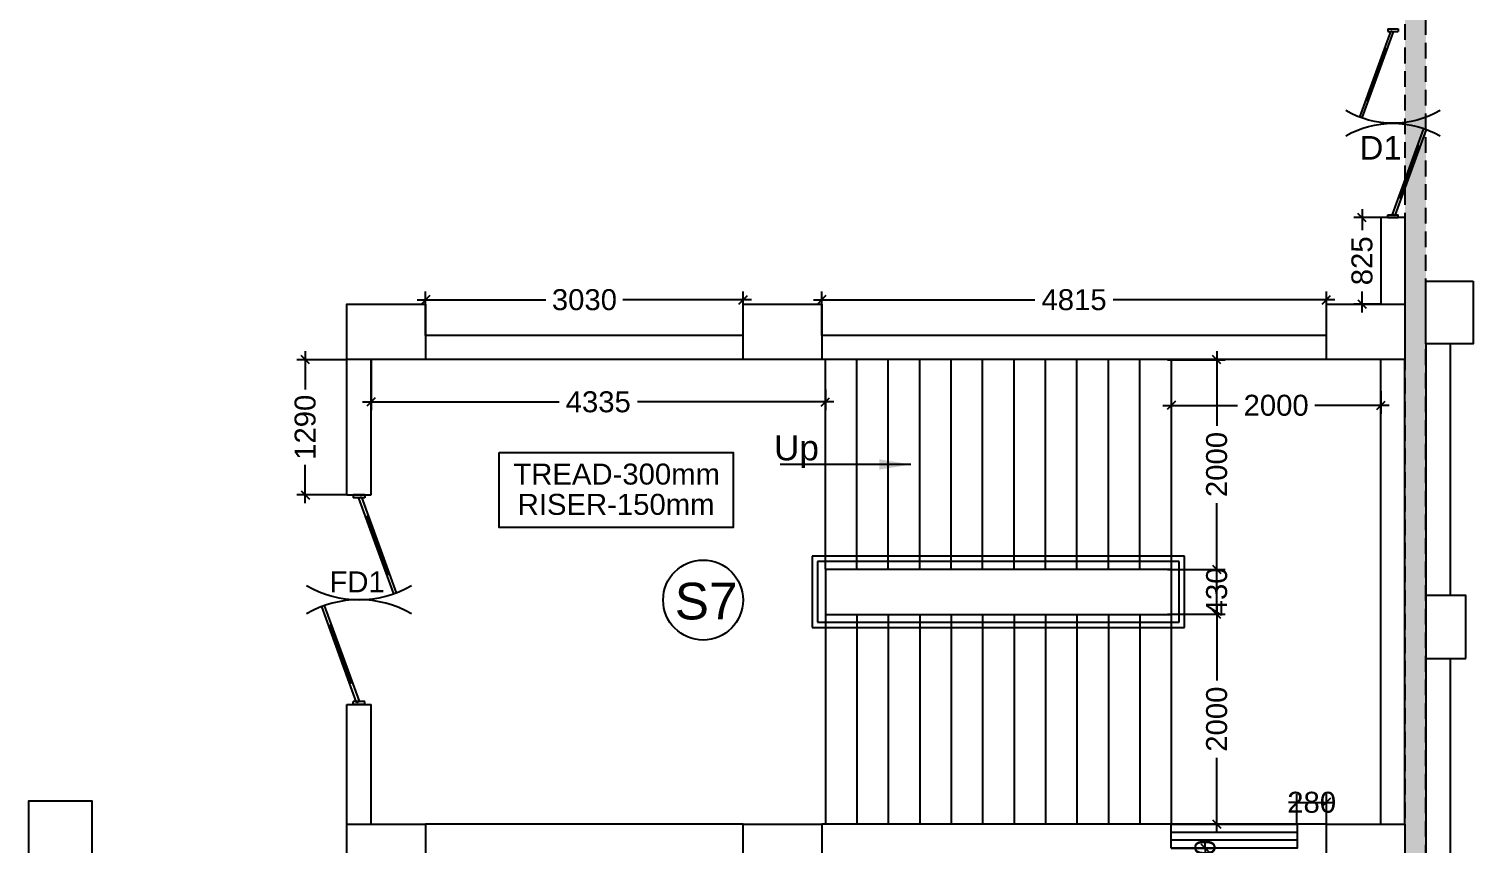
# Model space of a CAD drawing. Extents: x 6345096 to 6738923, y -6490958 to -6305885.
# Drawn here: x 6593720 to 6607500, y -6408241 to -6400465 of the extents above; entities that cross this region are included whole.
import ezdxf
from ezdxf.enums import TextEntityAlignment as Align

# ---------------------------------------------------------------- set-up
doc = ezdxf.new("R2010")
doc.units = 0
doc.header["$LTSCALE"] = 600
doc.header["$MEASUREMENT"] = 0
doc.header["$PDMODE"] = 35
doc.linetypes.add('DASHED', pattern=[0.75, 0.5, -0.25])
doc.linetypes.add('HIDDEN', pattern=[0.375, 0.25, -0.125])
doc.layers.get('0').update_dxf_attribs({"linetype": 'CONTINUOUS'})
doc.layers.get('Defpoints').update_dxf_attribs({"linetype": 'CONTINUOUS'})
for name, color, linetype in [('8', 8, 'CONTINUOUS'), ('DOOR', 32, 'CONTINUOUS'), ('Exp.Joint', 104, 'CONTINUOUS'), ('Fire Door', 10, 'CONTINUOUS'), ('HS', 251, 'CONTINUOUS'), ('LA-column', 3, 'CONTINUOUS'), ('Railing', 21, 'CONTINUOUS'), ('Stairscase', 7, 'CONTINUOUS'), ('STEPS', 7, 'CONTINUOUS'), ('TEXT', 6, 'CONTINUOUS'), ('Walls', 7, 'CONTINUOUS'), ('WIN', 151, 'CONTINUOUS'), ('Working Dim', 5, 'CONTINUOUS')]:
    doc.layers.add(name, color=color, linetype=linetype)
doc.styles.add('ari', font='arial.ttf')
doc.styles.add('ARIAL', font='arial.ttf')
doc.dimstyles.new('int. dim', dxfattribs={"dimtxt": 200, "dimasz": 80, "dimexe": 80, "dimexo": 0, "dimgap": 70, "dimtad": 0, "dimdec": 0, "dimzin": 12, "dimdsep": 46, "dimtxsty": 'ari', "dimblk": 'OBLIQUE', "dimcen": 2, "dimdle": 80, "dimclrd": 256, "dimclre": 256, "dimclrt": 6, "dimadec": 0, "dimazin": 0, "dimtfac": 1, "dimtdec": 0, "dimtix": 1, "dimtmove": 2, "dimatfit": 3, "dimfxl": 1, "dimtolj": 1, "dimtzin": 0, "dimlwd": -1, "dimlwe": -1, "dimarcsym": 0})

# ---------------------------------------------------------------- blocks, each defined once
blk = doc.blocks.new('_Oblique')
at = {"color": 0, "linetype": 'ByBlock', "lineweight": -2}
blk.add_line((-0.5, -0.5), (0.5, 0.5), dxfattribs=at)
blk = doc.blocks.new('*D1315')
at = {"layer": 'Defpoints', "color": 0, "transparency": 16777216}
for p in [(6604619, -6408279, 9), (6604619, -6408579, 9), (6604942, -6408579)]:
    blk.add_point(p, dxfattribs=at)
at = {"layer": 'Working Dim', "transparency": 16777216}
for p, q in [((6604942, -6408279), (6604942, -6408199)), ((6604619, -6408279), (6605022, -6408279)), ((6604942, -6408279), (6604942, -6408579)), ((6604619, -6408579), (6605022, -6408579)), ((6604942, -6408579), (6604942, -6408659))]:
    blk.add_line(p, q, dxfattribs=at)
at = {"layer": 'Working Dim', "transparency": 16777216, "xscale": 80, "yscale": 80, "zscale": 80}
for p, rotation in [((6604942, -6408279), 270), ((6604942, -6408579), 90)]:
    blk.add_blockref('_Oblique', p, dxfattribs=dict(at, rotation=rotation))
at = {"layer": 'Working Dim', "color": 6, "transparency": 16777216, "insert": (6604942, -6408429), "char_height": 200, "attachment_point": 5, "rotation": 90, "style": 'ari'}
blk.add_mtext('\\A1;300', dxfattribs=at)
blk = doc.blocks.new('*D1340')
at = {"layer": 'Defpoints', "color": 0, "transparency": 16777216}
for p in [(6596755, -6403620, -1), (6596356, -6404910), (6596754, -6404910, 2)]:
    blk.add_point(p, dxfattribs=at)
at = {"layer": 'Working Dim', "transparency": 16777216}
for p, q in [((6596356, -6403540), (6596356, -6403906)), ((6596755, -6403620), (6596276, -6403620)), ((6596356, -6404990), (6596356, -6404624)), ((6596754, -6404910), (6596276, -6404910))]:
    blk.add_line(p, q, dxfattribs=at)
at = {"layer": 'Working Dim', "transparency": 16777216, "xscale": 80, "yscale": 80, "zscale": 80}
for p, rotation in [((6596356, -6403620), 90), ((6596356, -6404910), 270)]:
    blk.add_blockref('_Oblique', p, dxfattribs=dict(at, rotation=rotation))
at = {"layer": 'Working Dim', "color": 6, "transparency": 16777216, "insert": (6596356, -6404265), "char_height": 200, "attachment_point": 5, "rotation": 90, "style": 'ari'}
blk.add_mtext('\\A1;1290', dxfattribs=at)
blk = doc.blocks.new('*D1354')
at = {"layer": 'Defpoints', "color": 0, "transparency": 16777216}
for p in [(6600535, -6403049), (6597505, -6403389), (6600535, -6403389)]:
    blk.add_point(p, dxfattribs=at)
at = {"layer": 'Working Dim', "transparency": 16777216}
for p, q in [((6597505, -6403389), (6597505, -6402969)), ((6600535, -6403389), (6600535, -6402969)), ((6597425, -6403049), (6598651, -6403049)), ((6600615, -6403049), (6599388, -6403049))]:
    blk.add_line(p, q, dxfattribs=at)
at = {"layer": 'Working Dim', "transparency": 16777216, "xscale": 80, "yscale": 80, "zscale": 80, "rotation": 180}
blk.add_blockref('_Oblique', (6597505, -6403049), dxfattribs=at)
at = {"layer": 'Working Dim', "transparency": 16777216, "xscale": 80, "yscale": 80, "zscale": 80}
blk.add_blockref('_Oblique', (6600535, -6403049), dxfattribs=at)
at = {"layer": 'Working Dim', "color": 6, "transparency": 16777216, "insert": (6599020, -6403049), "char_height": 200, "attachment_point": 5, "style": 'ari'}
blk.add_mtext('\\A1;3030', dxfattribs=at)
blk = doc.blocks.new('*D1355')
at = {"layer": 'Defpoints', "color": 0, "transparency": 16777216}
for p in [(6606100, -6403049), (6601285, -6403389), (6606100, -6403389)]:
    blk.add_point(p, dxfattribs=at)
at = {"layer": 'Working Dim', "transparency": 16777216}
for p, q in [((6601285, -6403389), (6601285, -6402969)), ((6606100, -6403389), (6606100, -6402969)), ((6601205, -6403049), (6603319, -6403049)), ((6606180, -6403049), (6604065, -6403049))]:
    blk.add_line(p, q, dxfattribs=at)
at = {"layer": 'Working Dim', "transparency": 16777216, "xscale": 80, "yscale": 80, "zscale": 80, "rotation": 180}
blk.add_blockref('_Oblique', (6601285, -6403049), dxfattribs=at)
at = {"layer": 'Working Dim', "transparency": 16777216, "xscale": 80, "yscale": 80, "zscale": 80}
blk.add_blockref('_Oblique', (6606100, -6403049), dxfattribs=at)
at = {"layer": 'Working Dim', "color": 6, "transparency": 16777216, "insert": (6603692, -6403049), "char_height": 200, "attachment_point": 5, "style": 'ari'}
blk.add_mtext('\\A1;4815', dxfattribs=at)
blk = doc.blocks.new('A$C15456D16')
at = {"layer": 'Fire Door'}
for p, q in [((969, -4), (56, 329)), ((969, -4), (56, 329)), ((969, -4), (56, 329)), ((979, 23), (65, 355)), ((979, 23), (65, 355)), ((979, 23), (65, 355)), ((248, 289), (238, 262)), ((248, 289), (238, 262)), ((248, 289), (238, 262)), ((791, 76), (243, 276)), ((791, 76), (243, 276)), ((791, 76), (243, 276)), ((-1000, 56), (-972, 56)), ((-1000, -56), (-1000, 56)), ((-1000, 56), (-972, 56)), ((-1000, -56), (-1000, 56)), ((-1000, 56), (-972, 56)), ((-1000, -56), (-1000, 56)), ((-979, -23), (-969, 4)), ((-979, -23), (-969, 4)), ((-979, -23), (-969, 4)), ((-972, -56), (-972, 56)), ((-972, -56), (-972, 56)), ((-972, -56), (-972, 56)), ((-969, 4), (-56, -329)), ((-969, 4), (-56, -329)), ((-969, 4), (-56, -329)), ((796, 89), (786, 63)), ((796, 89), (786, 63)), ((796, 89), (786, 63)), ((979, 23), (969, -4)), ((979, 23), (969, -4)), ((979, 23), (969, -4)), ((1000, 56), (972, 56)), ((972, -56), (972, 56)), ((1000, 56), (972, 56)), ((972, -56), (972, 56)), ((1000, 56), (972, 56)), ((972, -56), (972, 56)), ((1000, -56), (1000, 56)), ((1000, -56), (1000, 56)), ((1000, -56), (1000, 56)), ((-1000, -56), (-972, -56)), ((-1000, -56), (-972, -56)), ((-1000, -56), (-972, -56)), ((-979, -23), (-65, -355)), ((-979, -23), (-65, -355)), ((-979, -23), (-65, -355)), ((-796, -89), (-786, -63)), ((-796, -89), (-786, -63)), ((-796, -89), (-786, -63)), ((-791, -76), (-243, -276)), ((-791, -76), (-243, -276)), ((-791, -76), (-243, -276)), ((1000, -56), (972, -56)), ((1000, -56), (972, -56)), ((1000, -56), (972, -56)), ((-238, -262), (-248, -289)), ((-238, -262), (-248, -289)), ((-238, -262), (-248, -289))]:
    blk.add_line(p, q, dxfattribs=at)
at = {"layer": 'Fire Door', "extrusion": (0, 0, -1)}
for centre, major_axis, start_param, end_param in [((-1000, 0), (-1000, 0), 2.617886, 3.665084), ((-1000, 0), (-1000, 0), 2.617886, 3.665084), ((-1000, 0), (-1000, 0), 2.617886, 3.665084), ((1000, 0), (1000, 0), 2.618102, 3.665299), ((1000, 0), (1000, 0), 2.618102, 3.665299), ((1000, 0), (1000, 0), 2.618102, 3.665299)]:
    blk.add_ellipse(centre, major_axis=major_axis, ratio=1, start_param=start_param, end_param=end_param, dxfattribs=at)
blk = doc.blocks.new('Z$W@#5624')
at = {"layer": 'DOOR'}
for p, q in [((19, 470), (840, 769)), ((28, 446), (849, 745)), ((188, 518), (680, 697)), ((676, 709), (685, 685)), ((0, 400), (0, 499)), ((0, 499), (25, 499)), ((19, 470), (28, 446)), ((25, 400), (25, 499)), ((183, 529), (192, 506)), ((1770, 453), (949, 154)), ((1779, 429), (957, 130)), ((1779, 429), (1770, 453)), ((1798, 499), (1773, 499)), ((1773, 400), (1773, 499)), ((1798, 400), (1798, 499)), ((0, 400), (25, 400)), ((1610, 381), (1117, 202)), ((1614, 369), (1606, 393)), ((1798, 400), (1773, 400)), ((1113, 214), (1122, 190))]:
    blk.add_line(p, q, dxfattribs=at)
at = {"layer": 'DOOR', "color": 145}
for centre, start_param, end_param in [((0, 449), 2.617994, 3.665191), ((1798, 449), -0.523599, 0.523599)]:
    blk.add_ellipse(centre, major_axis=(-899, 0), ratio=1, start_param=start_param, end_param=end_param, dxfattribs=at)
blk = doc.blocks.new('*D1718')
at = {"layer": 'Defpoints', "color": 0, "transparency": 16777216}
for p in [(6606440, -6402265), (6606619, -6402265, 2), (6606619, -6403090, 2)]:
    blk.add_point(p, dxfattribs=at)
at = {"layer": 'Working Dim', "transparency": 16777216}
for p, q in [((6606440, -6402185), (6606440, -6402385)), ((6606619, -6402265), (6606360, -6402265)), ((6606440, -6403170), (6606440, -6402969)), ((6606619, -6403090), (6606360, -6403090))]:
    blk.add_line(p, q, dxfattribs=at)
at = {"layer": 'Working Dim', "transparency": 16777216, "xscale": 80, "yscale": 80, "zscale": 80}
for p, rotation in [((6606440, -6402265), 90), ((6606440, -6403090), 270)]:
    blk.add_blockref('_Oblique', p, dxfattribs=dict(at, rotation=rotation))
at = {"layer": 'Working Dim', "color": 6, "transparency": 16777216, "insert": (6606440, -6402677), "char_height": 200, "attachment_point": 5, "rotation": 90, "style": 'ari'}
blk.add_mtext('\\A1;825', dxfattribs=at)
blk = doc.blocks.new('*D1768')
at = {"layer": 'Defpoints', "color": 0, "transparency": 16777216}
for p in [(6604620, -6403919, 1), (6606620, -6403919, 2), (6604620, -6404056)]:
    blk.add_point(p, dxfattribs=at)
at = {"layer": 'Working Dim', "transparency": 16777216}
for p, q in [((6604620, -6403919), (6604620, -6404136)), ((6606620, -6403919), (6606620, -6404136)), ((6604540, -6404056), (6605250, -6404056)), ((6606700, -6404056), (6605990, -6404056))]:
    blk.add_line(p, q, dxfattribs=at)
at = {"layer": 'Working Dim', "transparency": 16777216, "xscale": 80, "yscale": 80, "zscale": 80, "rotation": 180}
blk.add_blockref('_Oblique', (6604620, -6404056), dxfattribs=at)
at = {"layer": 'Working Dim', "transparency": 16777216, "xscale": 80, "yscale": 80, "zscale": 80}
blk.add_blockref('_Oblique', (6606620, -6404056), dxfattribs=at)
at = {"layer": 'Working Dim', "color": 6, "transparency": 16777216, "insert": (6605620, -6404056), "char_height": 200, "attachment_point": 5, "style": 'ari'}
blk.add_mtext('\\A1;2000', dxfattribs=at)
blk = doc.blocks.new('*D1769')
at = {"layer": 'Defpoints', "color": 0, "transparency": 16777216}
for p in [(6596984, -6403620, 12), (6601320, -6403904, 1), (6596984, -6404023)]:
    blk.add_point(p, dxfattribs=at)
at = {"layer": 'Working Dim', "transparency": 16777216}
for p, q in [((6596984, -6403620), (6596984, -6404103)), ((6601320, -6403904), (6601320, -6404103)), ((6596904, -6404023), (6598779, -6404023)), ((6601400, -6404023), (6599525, -6404023))]:
    blk.add_line(p, q, dxfattribs=at)
at = {"layer": 'Working Dim', "transparency": 16777216, "xscale": 80, "yscale": 80, "zscale": 80, "rotation": 180}
blk.add_blockref('_Oblique', (6596984, -6404023), dxfattribs=at)
at = {"layer": 'Working Dim', "transparency": 16777216, "xscale": 80, "yscale": 80, "zscale": 80}
blk.add_blockref('_Oblique', (6601320, -6404023), dxfattribs=at)
at = {"layer": 'Working Dim', "color": 6, "transparency": 16777216, "insert": (6599152, -6404023), "char_height": 200, "attachment_point": 5, "style": 'ari'}
blk.add_mtext('\\A1;4335', dxfattribs=at)
blk = doc.blocks.new('*D1770')
at = {"layer": 'Defpoints', "color": 0, "transparency": 16777216}
for p in [(6604585, -6403620, 5), (6605053, -6403620), (6604585, -6405620, 0)]:
    blk.add_point(p, dxfattribs=at)
at = {"layer": 'Working Dim', "transparency": 16777216}
for p, q in [((6605053, -6403540), (6605053, -6404250)), ((6604585, -6403620), (6605133, -6403620)), ((6605053, -6405700), (6605053, -6404990)), ((6604585, -6405620), (6605133, -6405620))]:
    blk.add_line(p, q, dxfattribs=at)
at = {"layer": 'Working Dim', "transparency": 16777216, "xscale": 80, "yscale": 80, "zscale": 80}
for p, rotation in [((6605053, -6403620), 90), ((6605053, -6405620), 270)]:
    blk.add_blockref('_Oblique', p, dxfattribs=dict(at, rotation=rotation))
at = {"layer": 'Working Dim', "color": 6, "transparency": 16777216, "insert": (6605053, -6404620), "char_height": 200, "attachment_point": 5, "rotation": 90, "style": 'ari'}
blk.add_mtext('\\A1;2000', dxfattribs=at)
blk = doc.blocks.new('*D1771')
at = {"layer": 'Defpoints', "color": 0, "transparency": 16777216}
for p in [(6604585, -6406049, -5), (6604585, -6408049, 1), (6605053, -6408049)]:
    blk.add_point(p, dxfattribs=at)
at = {"layer": 'Working Dim', "transparency": 16777216}
for p, q in [((6605053, -6405969), (6605053, -6406679)), ((6604585, -6406049), (6605133, -6406049)), ((6605053, -6408129), (6605053, -6407419)), ((6604585, -6408049), (6605133, -6408049))]:
    blk.add_line(p, q, dxfattribs=at)
at = {"layer": 'Working Dim', "transparency": 16777216, "xscale": 80, "yscale": 80, "zscale": 80}
for p, rotation in [((6605053, -6406049), 90), ((6605053, -6408049), 270)]:
    blk.add_blockref('_Oblique', p, dxfattribs=dict(at, rotation=rotation))
at = {"layer": 'Working Dim', "color": 6, "transparency": 16777216, "insert": (6605053, -6407049), "char_height": 200, "attachment_point": 5, "rotation": 90, "style": 'ari'}
blk.add_mtext('\\A1;2000', dxfattribs=at)
blk = doc.blocks.new('*D1772')
at = {"layer": 'Defpoints', "color": 0, "transparency": 16777216}
for p in [(6604585, -6405620, 0), (6605053, -6405620), (6604585, -6406049, -5)]:
    blk.add_point(p, dxfattribs=at)
at = {"layer": 'Working Dim', "transparency": 16777216}
for p, q in [((6604585, -6405620), (6605133, -6405620)), ((6605053, -6405620), (6605053, -6405540)), ((6605053, -6406049), (6605053, -6405620)), ((6604585, -6406049), (6605133, -6406049)), ((6605053, -6406049), (6605053, -6406129))]:
    blk.add_line(p, q, dxfattribs=at)
at = {"layer": 'Working Dim', "transparency": 16777216, "xscale": 80, "yscale": 80, "zscale": 80}
for p, rotation in [((6605053, -6405620), 270), ((6605053, -6406049), 90)]:
    blk.add_blockref('_Oblique', p, dxfattribs=dict(at, rotation=rotation))
at = {"layer": 'Working Dim', "color": 6, "transparency": 16777216, "insert": (6605053, -6405835), "char_height": 200, "attachment_point": 5, "rotation": 90, "style": 'ari'}
blk.add_mtext('\\A1;430', dxfattribs=at)
blk = doc.blocks.new('*D2086')
at = {"layer": 'Defpoints', "color": 0, "transparency": 16777216}
for p in [(6606100, -6407843), (6605819, -6408049, 2), (6606100, -6408049, 5)]:
    blk.add_point(p, dxfattribs=at)
at = {"layer": 'Working Dim', "transparency": 16777216}
for p, q in [((6605819, -6408049), (6605819, -6407763)), ((6606100, -6408049), (6606100, -6407763)), ((6605819, -6407843), (6605739, -6407843)), ((6605819, -6407843), (6606100, -6407843)), ((6606100, -6407843), (6606180, -6407843))]:
    blk.add_line(p, q, dxfattribs=at)
at = {"layer": 'Working Dim', "transparency": 16777216, "xscale": 80, "yscale": 80, "zscale": 80}
blk.add_blockref('_Oblique', (6605819, -6407843), dxfattribs=at)
at = {"layer": 'Working Dim', "transparency": 16777216, "xscale": 80, "yscale": 80, "zscale": 80, "rotation": 180}
blk.add_blockref('_Oblique', (6606100, -6407843), dxfattribs=at)
at = {"layer": 'Working Dim', "color": 6, "transparency": 16777216, "insert": (6605959, -6407843), "char_height": 200, "attachment_point": 5, "style": 'ari'}
blk.add_mtext('\\A1;280', dxfattribs=at)
blk = doc.blocks.new('A$C2CD672AE')
at = {"layer": 'Walls', "color": 8, "linetype": 'HIDDEN'}
for p, q in [((76300.1, 54159.1, 2.4), (76300.1, 53334.2, 2.4)), ((76530.1, 54159.1, 2.4), (76300.1, 54159.1, 2.4)), ((76530.1, 54159.1, 2.4), (76530.1, 53334.2, 2.4)), ((70215.1, 53034.5, 2.4), (67185.2, 53034.5, 2.4)), ((75780.1, 53034.5, 2.4), (70965.1, 53034.5, 2.4)), ((76730.1, 52954.3, 2.4), (76730.1, 50554.2, 2.4)), ((76960.1, 52954.3, 2.4), (76960.1, 50554.2, 2.4)), ((66435.2, 51514.3, 2.4), (66435.2, 52804.2, 2.4)), ((66665, 51514.3, 2.4), (66665, 52804.2, 2.4)), ((70215.1, 52804.2, 2.4), (67185.2, 52804.2, 2.4)), ((75780.1, 52804.2, 2.4), (70965.1, 52804.2, 2.4)), ((76300.3, 48374.4, 2.4), (76300.3, 52804.2, 2.4)), ((76530.1, 48374.4, 2.4), (76530.1, 52804.2, 2.4)), ((66435.1, 51514.3, 2.4), (66665.1, 51514.3, 2.4)), ((76730.1, 49954.2, 2.4), (76730.1, 43239.1, 2.4)), ((76960.1, 49954.2, 2.4), (76960.1, 43239.1, 2.4)), ((66435.1, 49514.3, 2.4), (66665.1, 49514.3, 2.4)), ((66435.2, 48374.5, 2.4), (66435.2, 49514.3, 2.4)), ((66665, 48374.5, 2.4), (66665, 49514.3, 2.4)), ((70216.1, 48374.4, 2.4), (67185.2, 48374.4, 2.4)), ((75780.1, 48374.4, 2.4), (70966.1, 48374.4, 2.4))]:
    blk.add_line(p, q, dxfattribs=at)

msp = doc.modelspace()

# ---------------------------------------------------------------- hatches: boundary and pattern name
at = {"layer": 'Exp.Joint', "linetype": 'HIDDEN'}
msp.add_hatch(color=256, dxfattribs=at).paths.add_polyline_path([(6607049.53, -6334493.662), (6606849.529, -6334493.662), (6606849.529, -6455196.234), (6607049.53, -6455196.234)])

# ---------------------------------------------------------------- linework, layer by layer
msp.add_circle((6600152.835, -6405912.901, 12.089), 381.426)
at = {"layer": 'Exp.Joint', "linetype": 'HIDDEN', "elevation": -11180.98}
msp.add_lwpolyline([(6607049.53, -6334493.662), (6606849.529, -6334493.662), (6606849.529, -6455196.234), (6607049.53, -6455196.234)], close=True, dxfattribs=at)
at = {"layer": 'LA-column', "color": 2}
for points, elevation in [([(6607499.53, -6402869.615), (6607499.53, -6403469.615), (6607049.53, -6403469.615), (6607049.53, -6402869.615)], -11181.361), ([(6597504.532, -6403619.722), (6596754.532, -6403619.722), (6596754.532, -6403089.722), (6597504.532, -6403089.722)], 2.741), ([(6601284.529, -6403619.722), (6600534.529, -6403619.722), (6600534.529, -6403089.722), (6601284.529, -6403089.722)], 5.322), ([(6594319.532, -6408579.442), (6593719.532, -6408579.442), (6593719.532, -6407829.442), (6594319.532, -6407829.442)], 22.067), ([(6597504.532, -6408579.442), (6596754.532, -6408579.442), (6596754.532, -6408049.442), (6597504.532, -6408049.442)], 5.971), ([(6601284.529, -6408579.442), (6600534.529, -6408579.442), (6600534.529, -6408049.442), (6601284.529, -6408049.442)], 5.322), ([(6606849.529, -6408579.442), (6606099.529, -6408579.442), (6606099.529, -6408049.442), (6606849.529, -6408049.442)], 5.322)]:
    msp.add_lwpolyline(points, close=True, dxfattribs=dict(at, elevation=elevation))
for points in [[(6606849.529, -6403619.722), (6606099.529, -6403619.722), (6606099.529, -6403089.722), (6606849.529, -6403089.722)], [(6607429.529, -6406469.717), (6607429.529, -6405869.717), (6607049.529, -6405869.717), (6607049.529, -6406469.717)]]:
    msp.add_lwpolyline(points, close=True, dxfattribs=at)
at = {"layer": 'Railing'}
for p, q in [((6604744.611, -6405494.739, 2.39), (6601194.611, -6405494.739, 2.39)), ((6601194.611, -6405494.739, 2.265), (6601194.611, -6406174.46, 2.284)), ((6604694.611, -6405544.739, 2.39), (6601244.611, -6405544.739, 2.39)), ((6601244.611, -6405544.739, 2.39), (6601244.611, -6406124.46, 2.39)), ((6604694.611, -6406124.46, 2.39), (6604694.611, -6405544.739, 2.39)), ((6604744.611, -6406174.46, 2.524), (6604744.611, -6405494.739, 2.255)), ((6601194.611, -6406174.46, 2.39), (6604744.611, -6406174.46, 2.39)), ((6601244.611, -6406124.46, 2.39), (6604694.611, -6406124.46, 2.39))]:
    msp.add_line(p, q, dxfattribs=at)
at = {"layer": 'Stairscase', "color": 7}
for p, q in [((6601319.611, -6405619.739, 2.39), (6601319.611, -6403619.739, 4.1)), ((6601619.611, -6405619.739, 2.39), (6601619.611, -6403619.739, 4.1)), ((6601919.611, -6405619.739, 2.39), (6601919.611, -6403619.739, 4.1)), ((6602219.611, -6405619.739, 2.39), (6602219.611, -6403619.739, 4.1)), ((6602519.611, -6405619.739, 2.39), (6602519.611, -6403619.739, 4.1)), ((6602819.611, -6405619.739, 2.39), (6602819.611, -6403619.739, 4.1)), ((6603119.611, -6405619.739, 2.39), (6603119.611, -6403619.739, 4.1)), ((6603419.611, -6405619.739, 2.39), (6603419.611, -6403619.739, 4.1)), ((6603719.611, -6405619.739, 2.39), (6603719.611, -6403619.739, 4.1)), ((6604019.611, -6405619.739, 2.39), (6604019.611, -6403619.739, 4.1)), ((6604319.611, -6405619.739, 2.39), (6604319.611, -6403619.739, 4.1)), ((6604619.611, -6403619.739, 4.1), (6604619.611, -6405619.739, 2.39)), ((6601319.611, -6405619.739, 2.39), (6604619.611, -6405619.739, 2.39)), ((6601319.611, -6405619.739, 2.39), (6601319.611, -6406049.46, 2.39)), ((6604619.611, -6405619.739, 2.39), (6604619.611, -6406049.46, 2.39)), ((6601319.611, -6406049.46, 2.39), (6604619.611, -6406049.46, 2.39))]:
    msp.add_line(p, q, dxfattribs=at)
at = {"layer": 'Stairscase', "color": 8, "linetype": 'DASHED', "ltscale": 10}
for p, q in [((6601319.611, -6406049.46, 2.39), (6601319.611, -6408049.46, 6.631)), ((6601619.611, -6406049.46, 2.39), (6601619.611, -6408049.46, 6.631)), ((6601919.611, -6406049.46, 2.39), (6601919.611, -6408049.46, 6.631)), ((6602219.611, -6406049.46, 2.39), (6602219.611, -6408049.46, 6.631)), ((6602519.611, -6406049.46, 2.39), (6602519.611, -6408049.461, 6.631)), ((6602819.611, -6406049.46, 2.39), (6602819.611, -6408049.461, 6.631)), ((6603119.611, -6406049.46, 2.39), (6603119.611, -6408049.461, 6.631)), ((6603419.611, -6406049.46, 2.39), (6603419.611, -6408049.461, 6.631)), ((6603719.611, -6406049.46, 2.39), (6603719.611, -6408049.461, 6.631)), ((6604019.611, -6406049.46, 2.39), (6604019.611, -6408049.462, 6.631)), ((6604319.611, -6406049.46, 2.39), (6604319.611, -6408049.462, 6.631)), ((6604619.611, -6406049.46, 2.39), (6604619.611, -6408049.462, 6.631))]:
    msp.add_line(p, q, dxfattribs=at)
at = {"layer": 'STEPS'}
msp.add_lwpolyline([(6598208.215, -6404505.75), (6600439.862, -6404505.75), (6600439.862, -6405221.33), (6598208.215, -6405221.33)], close=True, dxfattribs=at)
at = {"layer": 'Walls', "linetype": 'Continuous'}
for p, q in [((6606619.44, -6402264.781, 2.39), (6606619.44, -6403089.744, 2.39)), ((6606849.44, -6402264.781, 2.39), (6606619.44, -6402264.781, 2.39)), ((6606849.44, -6402264.781, 2.39), (6606849.44, -6403089.744, 2.39)), ((6600534.53, -6403389.38, 2.39), (6597504.532, -6403389.38, 2.39)), ((6606099.53, -6403389.38, 2.39), (6601284.53, -6403389.38, 2.39)), ((6607049.53, -6403469.615, 2.39), (6607049.53, -6405869.717, 2.39)), ((6607279.53, -6403469.615, 2.39), (6607279.53, -6405869.717, 2.39)), ((6596754.532, -6404909.59, 2.39), (6596754.532, -6403619.722, 2.39)), ((6596984.361, -6404909.59, 2.39), (6596984.361, -6403619.722, 2.39)), ((6600534.53, -6403619.739, 2.39), (6597504.532, -6403619.739, 2.39)), ((6606099.53, -6403619.739, 2.39), (6601284.53, -6403619.739, 2.39)), ((6606619.701, -6408049.463, 2.39), (6606619.701, -6403619.722, 2.39)), ((6606849.53, -6408049.463, 2.39), (6606849.53, -6403619.722, 2.39)), ((6596754.438, -6404909.59, 2.39), (6596984.438, -6404909.59, 2.39)), ((6607049.53, -6406469.717, 2.39), (6607049.53, -6413184.832, 2.39)), ((6607279.53, -6406469.717, 2.39), (6607279.53, -6413184.832, 2.39)), ((6596754.438, -6406909.609, 2.39), (6596984.438, -6406909.609, 2.39)), ((6596754.532, -6408049.442, 2.39), (6596754.532, -6406909.609, 2.39)), ((6596984.361, -6408049.442, 2.39), (6596984.361, -6406909.609, 2.39)), ((6600535.53, -6408049.459, 2.39), (6597504.532, -6408049.457, 2.39)), ((6606099.53, -6408049.463, 2.39), (6601285.53, -6408049.46, 2.39))]:
    msp.add_line(p, q, dxfattribs=at)
at = {"layer": 'WIN', "linetype": 'Continuous', "elevation": 2.39}
for points in [[(6604619.235, -6408279.442), (6604619.235, -6408049.442), (6605819.235, -6408049.442), (6605819.235, -6408279.442)], [(6604619.235, -6408202.442), (6604619.235, -6408126.442), (6605819.235, -6408126.442), (6605819.235, -6408202.442)]]:
    msp.add_lwpolyline(points, close=True, dxfattribs=at)

# ---------------------------------------------------------------- block references
at = {"layer": 'DOOR', "linetype": 'Continuous', "xscale": -1.001247152686119, "yscale": 1.001247152686119, "zscale": 1.001247151760859, "rotation": 270}
msp.add_blockref('Z$W@#5624', (6606284.44, -6402264.734, 2.39), dxfattribs=at)
at = {"layer": 'Fire Door', "color": 3, "lineweight": 0, "xscale": -1, "rotation": 90}
msp.add_blockref('A$C15456D16', (6596869.438, -6405909.571, 2.39), dxfattribs=at)
at = {"layer": 'HS'}
msp.add_blockref('A$C2CD672AE', (6530319.294, -6456423.902, 8.17), dxfattribs=at)

# ---------------------------------------------------------------- texts
at = {"layer": '8', "color": 6, "style": 'ari'}
msp.add_text('D1', height=225, dxfattribs=at).set_placement((6606617.077, -6401711.476), align=Align.CENTER)
at = {"layer": 'Fire Door', "style": 'ARIAL'}
msp.add_text('FD1', height=200, dxfattribs=at).set_placement((6596851.324, -6405839.534, 3.367), align=Align.CENTER)
at = {"layer": 'Stairscase', "color": 7, "linetype": 'Continuous', "style": 'ARIAL'}
msp.add_text('Up', height=240, dxfattribs=at).set_placement((6601043.497, -6404580.295, -3.931), align=Align.CENTER)
at = {"layer": 'STEPS', "color": 6, "style": 'ARIAL'}
msp.add_text('S7', height=350, dxfattribs=at).set_placement((6600181.234, -6406097.768, 12.089), align=Align.CENTER)
at = {"layer": 'TEXT', "color": 7, "style": 'ARIAL'}
for s, p in [('TREAD-300mm', (6599327.802, -6404811.364)), ('RISER-150mm', (6599322.268, -6405100.035))]:
    msp.add_text(s, height=200, dxfattribs=at).set_placement(p, align=Align.CENTER)

# ---------------------------------------------------------------- dimensions: what is measured, and where the dimension line sits
at = {"layer": 'Working Dim', "color": 6}
for base, p1, p2, picture, middle in [((6606439.559, -6402264.781), (6606619.44, -6403089.744, 2.39), (6606619.44, -6402264.781, 2.39), '*D1718', (6606439.559, -6402677.262)), ((6596355.83, -6404909.59, 2.39), (6596754.532, -6403619.722, 1.212), (6596754.438, -6404909.59, 4.291), '*D1340', (6596355.83, -6404264.656, 2.39)), ((6605053.44, -6403619.739, 2.39), (6604584.53, -6405619.739, 2.082), (6604584.53, -6403619.739, 6.962), '*D1770', (6605053.44, -6404619.739, 2.39)), ((6605053.44, -6405619.739, 2.39), (6604584.53, -6406049.46, -2.488), (6604584.53, -6405619.739, 2.082), '*D1772', (6605053.44, -6405834.6, 2.39)), ((6605053.44, -6408049.462, 2.39), (6604584.58, -6406049.46, -2.488), (6604584.536, -6408049.462, 3.888), '*D1771', (6605053.44, -6407049.461, 2.39)), ((6604941.529, -6408579.185, -6.661), (6604619.235, -6408279.291, 2.39), (6604619.235, -6408579.185, 2.39), '*D1315', (6604941.529, -6408429.238, -6.661))]:
    dim = msp.add_linear_dim(base=base, p1=p1, p2=p2, angle=90, dimstyle='int. dim', override={"dimtxt": 200, "dimarcsym": 1}, dxfattribs=at)
    dim.commit()
    dim.dimension.update_dxf_attribs({"geometry": picture, "text_midpoint": middle})
for base, p1, p2, picture, middle in [((6600534.53, -6403049.459, 2.39), (6597504.532, -6403389.38, 2.39), (6600534.53, -6403389.38, 2.39), '*D1354', (6599019.531, -6403049.459, 2.39)), ((6606099.53, -6403049.459, 2.39), (6601284.53, -6403389.38, 2.39), (6606099.53, -6403389.38, 2.39), '*D1355', (6603692.03, -6403049.459, 2.39)), ((6596984.361, -6404022.638, 2.39), (6601319.611, -6403903.901, 3.857), (6596984.361, -6403619.767, 14.328), '*D1769', (6599151.986, -6404022.638, 2.39)), ((6604619.611, -6404056.01, 2.39), (6606619.53, -6403919.362, 4.36), (6604619.611, -6403919.362, 3.802), '*D1768', (6605619.57, -6404056.01, 2.39)), ((6606099.529, -6407842.888), (6605819.235, -6408049.442, 2.39), (6606099.529, -6408049.442, 5.322), '*D2086', (6605959.382, -6407842.888))]:
    dim = msp.add_linear_dim(base=base, p1=p1, p2=p2, dimstyle='int. dim', override={"dimtxt": 200, "dimarcsym": 1}, dxfattribs=at)
    dim.commit()
    dim.dimension.update_dxf_attribs({"geometry": picture, "text_midpoint": middle})

# ---------------------------------------------------------------- leaders
at = {"layer": 'Stairscase', "color": 7, "linetype": 'Continuous'}
msp.add_leader([(6602135.487, -6404619.739, 3.245), (6600886.611, -6404619.739, 3.245)], dimstyle='int. dim', override={"dimasz": 300, "dimgap": 70, "dimtad": 0, "dimclrd": 256}, dxfattribs=at)

doc.saveas('drawing.dxf')
